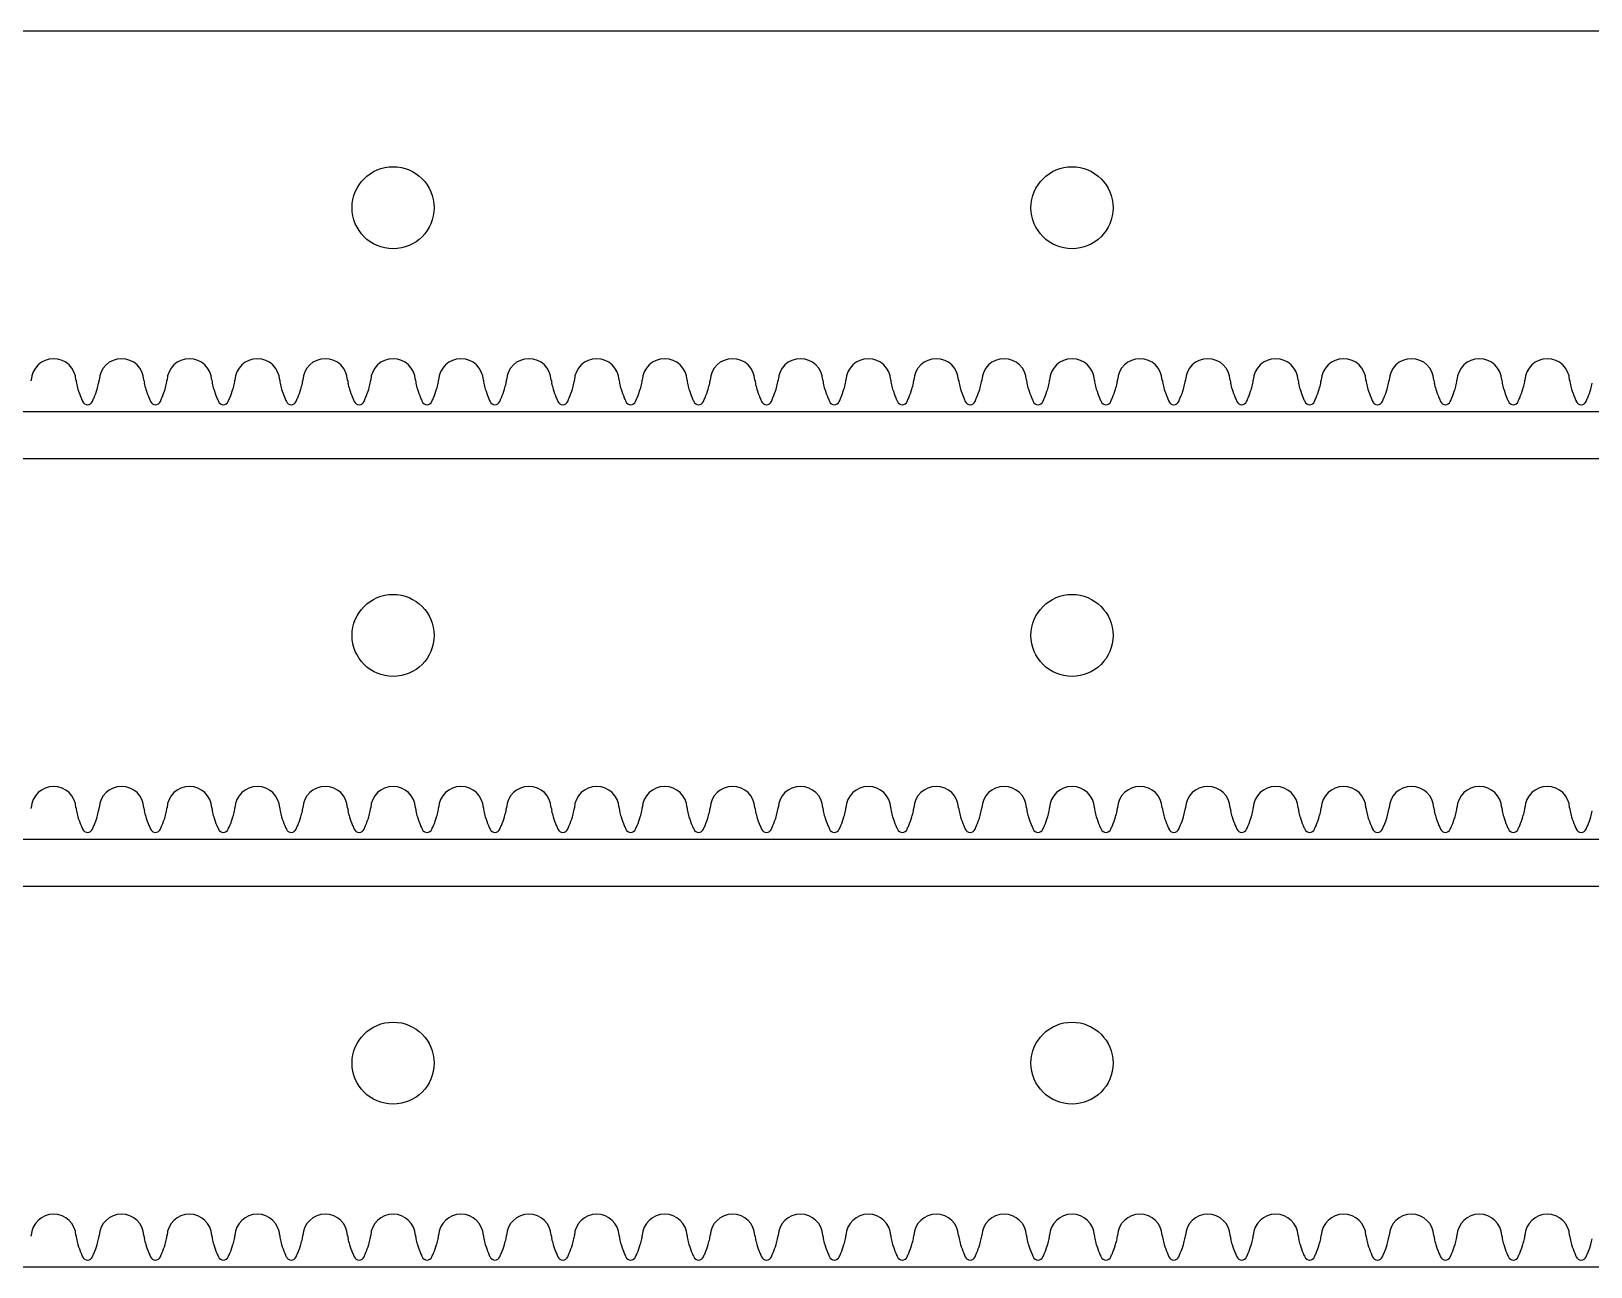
# Model space of a CAD drawing. Extents: x 0 to 800, y 0 to 400.
# Drawn here: x 568.3 to 683.2, y 119.5 to 210.5 of the extents above; entities that cross this region are included whole.
import ezdxf

# ---------------------------------------------------------------- set-up
doc = ezdxf.new("R2010")
doc.units = 0
doc.header["$MEASUREMENT"] = 0
for name, color, linetype in [('CUTOUT_5MM', 18, 'CONTINUOUS'), ('INSIDE_HOLES_5MM', 18, 'CONTINUOUS'), ('RACK_4MM', 18, 'CONTINUOUS')]:
    doc.layers.add(name, color=color, linetype=linetype)

msp = doc.modelspace()

# ---------------------------------------------------------------- linework, layer by layer
at = {"layer": 'CUTOUT_5MM'}
for p, q in [((744, 210.5), (46, 210.5)), ((46, 182.5), (744, 182.5)), ((744, 179), (46, 179)), ((46, 151), (744, 151)), ((744, 147.5), (46, 147.5)), ((46, 119.5), (744, 119.5))]:
    msp.add_line(p, q, dxfattribs=at)
at = {"layer": 'INSIDE_HOLES_5MM'}
for centre in [(595, 197.5), (645, 197.5), (595, 166), (645, 166), (595, 134.5), (645, 134.5)]:
    msp.add_circle(centre, 3.02, dxfattribs=at)
at = {"layer": 'RACK_4MM'}
for p, q in [((568.35, 184.76), (568.35, 184.81)), ((571.65, 184.81), (571.65, 184.76)), ((573.35, 184.76), (573.35, 184.81)), ((576.65, 184.81), (576.65, 184.76)), ((578.35, 184.76), (578.35, 184.81)), ((581.65, 184.81), (581.65, 184.76)), ((583.35, 184.76), (583.35, 184.81)), ((586.65, 184.81), (586.65, 184.76)), ((588.35, 184.76), (588.35, 184.81)), ((591.65, 184.81), (591.65, 184.76)), ((593.35, 184.76), (593.35, 184.81)), ((596.65, 184.81), (596.65, 184.76)), ((598.35, 184.76), (598.35, 184.81)), ((601.65, 184.81), (601.65, 184.76)), ((603.35, 184.76), (603.35, 184.81)), ((606.65, 184.81), (606.65, 184.76)), ((608.35, 184.76), (608.35, 184.81)), ((611.65, 184.81), (611.65, 184.76)), ((613.35, 184.76), (613.35, 184.81)), ((616.65, 184.81), (616.65, 184.76)), ((618.35, 184.76), (618.35, 184.81)), ((621.65, 184.81), (621.65, 184.76)), ((623.35, 184.76), (623.35, 184.81)), ((626.65, 184.81), (626.65, 184.76)), ((628.35, 184.76), (628.35, 184.81)), ((631.65, 184.81), (631.65, 184.76)), ((633.35, 184.76), (633.35, 184.81)), ((636.65, 184.81), (636.65, 184.76)), ((638.35, 184.76), (638.35, 184.81)), ((641.65, 184.81), (641.65, 184.76)), ((643.35, 184.76), (643.35, 184.81)), ((646.65, 184.81), (646.65, 184.76)), ((648.35, 184.76), (648.35, 184.81)), ((651.65, 184.81), (651.65, 184.76)), ((653.35, 184.76), (653.35, 184.81)), ((656.65, 184.81), (656.65, 184.76)), ((658.35, 184.76), (658.35, 184.81)), ((661.65, 184.81), (661.65, 184.76)), ((663.35, 184.76), (663.35, 184.81)), ((666.65, 184.81), (666.65, 184.76)), ((668.35, 184.76), (668.35, 184.81)), ((671.65, 184.81), (671.65, 184.76)), ((673.35, 184.76), (673.35, 184.81)), ((676.65, 184.81), (676.65, 184.76)), ((678.35, 184.76), (678.35, 184.81)), ((681.65, 184.81), (681.65, 184.76)), ((568.35, 153.26), (568.35, 153.31)), ((571.65, 153.31), (571.65, 153.26)), ((573.35, 153.26), (573.35, 153.31)), ((576.65, 153.31), (576.65, 153.26)), ((578.35, 153.26), (578.35, 153.31)), ((581.65, 153.31), (581.65, 153.26)), ((583.35, 153.26), (583.35, 153.31)), ((586.65, 153.31), (586.65, 153.26)), ((588.35, 153.26), (588.35, 153.31)), ((591.65, 153.31), (591.65, 153.26)), ((593.35, 153.26), (593.35, 153.31)), ((596.65, 153.31), (596.65, 153.26)), ((598.35, 153.26), (598.35, 153.31)), ((601.65, 153.31), (601.65, 153.26)), ((603.35, 153.26), (603.35, 153.31)), ((606.65, 153.31), (606.65, 153.26)), ((608.35, 153.26), (608.35, 153.31)), ((611.65, 153.31), (611.65, 153.26)), ((613.35, 153.26), (613.35, 153.31)), ((616.65, 153.31), (616.65, 153.26)), ((618.35, 153.26), (618.35, 153.31)), ((621.65, 153.31), (621.65, 153.26)), ((623.35, 153.26), (623.35, 153.31)), ((626.65, 153.31), (626.65, 153.26)), ((628.35, 153.26), (628.35, 153.31)), ((631.65, 153.31), (631.65, 153.26)), ((633.35, 153.26), (633.35, 153.31)), ((636.65, 153.31), (636.65, 153.26)), ((638.35, 153.26), (638.35, 153.31)), ((641.65, 153.31), (641.65, 153.26)), ((643.35, 153.26), (643.35, 153.31)), ((646.65, 153.31), (646.65, 153.26)), ((648.35, 153.26), (648.35, 153.31)), ((651.65, 153.31), (651.65, 153.26)), ((653.35, 153.26), (653.35, 153.31)), ((656.65, 153.31), (656.65, 153.26)), ((658.35, 153.26), (658.35, 153.31)), ((661.65, 153.31), (661.65, 153.26)), ((663.35, 153.26), (663.35, 153.31)), ((666.65, 153.31), (666.65, 153.26)), ((668.35, 153.26), (668.35, 153.31)), ((671.65, 153.31), (671.65, 153.26)), ((673.35, 153.26), (673.35, 153.31)), ((676.65, 153.31), (676.65, 153.26)), ((678.35, 153.26), (678.35, 153.31)), ((681.65, 153.31), (681.65, 153.26)), ((568.35, 121.76), (568.35, 121.81)), ((571.65, 121.81), (571.65, 121.76)), ((573.35, 121.76), (573.35, 121.81)), ((576.65, 121.81), (576.65, 121.76)), ((578.35, 121.76), (578.35, 121.81)), ((581.65, 121.81), (581.65, 121.76)), ((583.35, 121.76), (583.35, 121.81)), ((586.65, 121.81), (586.65, 121.76)), ((588.35, 121.76), (588.35, 121.81)), ((591.65, 121.81), (591.65, 121.76)), ((593.35, 121.76), (593.35, 121.81)), ((596.65, 121.81), (596.65, 121.76)), ((598.35, 121.76), (598.35, 121.81)), ((601.65, 121.81), (601.65, 121.76)), ((603.35, 121.76), (603.35, 121.81)), ((606.65, 121.81), (606.65, 121.76)), ((608.35, 121.76), (608.35, 121.81)), ((611.65, 121.81), (611.65, 121.76)), ((613.35, 121.76), (613.35, 121.81)), ((616.65, 121.81), (616.65, 121.76)), ((618.35, 121.76), (618.35, 121.81)), ((621.65, 121.81), (621.65, 121.76)), ((623.35, 121.76), (623.35, 121.81)), ((626.65, 121.81), (626.65, 121.76)), ((628.35, 121.76), (628.35, 121.81)), ((631.65, 121.81), (631.65, 121.76)), ((633.35, 121.76), (633.35, 121.81)), ((636.65, 121.81), (636.65, 121.76)), ((638.35, 121.76), (638.35, 121.81)), ((641.65, 121.81), (641.65, 121.76)), ((643.35, 121.76), (643.35, 121.81)), ((646.65, 121.81), (646.65, 121.76)), ((648.35, 121.76), (648.35, 121.81)), ((651.65, 121.81), (651.65, 121.76)), ((653.35, 121.76), (653.35, 121.81)), ((656.65, 121.81), (656.65, 121.76)), ((658.35, 121.76), (658.35, 121.81)), ((661.65, 121.81), (661.65, 121.76)), ((663.35, 121.76), (663.35, 121.81)), ((666.65, 121.81), (666.65, 121.76)), ((668.35, 121.76), (668.35, 121.81)), ((671.65, 121.81), (671.65, 121.76)), ((673.35, 121.76), (673.35, 121.81)), ((676.65, 121.81), (676.65, 121.76)), ((678.35, 121.76), (678.35, 121.81)), ((681.65, 121.81), (681.65, 121.76))]:
    msp.add_line(p, q, dxfattribs=at)
for points in [[(745, 186.38), (745, 210.5), (45, 210.5), (45, 186.38)], [(745, 154.88), (745, 179), (45, 179), (45, 154.88)], [(745, 123.38), (745, 147.5), (45, 147.5), (45, 123.38)]]:
    msp.add_lwpolyline(points, dxfattribs=at)
for centre, radius, start, end in [((570, 184.73), 1.65, 2.4997, 177.5003), ((575, 184.73), 1.65, 2.4997, 177.5003), ((580, 184.73), 1.65, 2.4997, 177.5003), ((585, 184.73), 1.65, 2.4997, 177.5003), ((590, 184.73), 1.65, 2.4997, 177.5003), ((595, 184.73), 1.65, 2.4997, 177.5003), ((600, 184.73), 1.65, 2.4997, 177.5003), ((605, 184.73), 1.65, 2.4997, 177.5003), ((610, 184.73), 1.65, 2.4997, 177.5003), ((615, 184.73), 1.65, 2.4997, 177.5003), ((620, 184.73), 1.65, 2.4997, 177.5003), ((625, 184.73), 1.65, 2.4997, 177.5003), ((630, 184.73), 1.65, 2.4997, 177.5003), ((635, 184.73), 1.65, 2.4997, 177.5003), ((640, 184.73), 1.65, 2.4997, 177.5003), ((645, 184.73), 1.65, 2.4997, 177.5003), ((650, 184.73), 1.65, 2.4997, 177.5003), ((655, 184.73), 1.65, 2.4997, 177.5003), ((660, 184.73), 1.65, 2.4997, 177.5003), ((665, 184.73), 1.65, 2.4997, 177.5003), ((670, 184.73), 1.65, 2.4997, 177.5003), ((675, 184.73), 1.65, 2.4997, 177.5003), ((680, 184.73), 1.65, 2.4997, 177.5003), ((573.88, 185.03), 2.24, 186.8377, 191.5538), ((576.08, 185.46), 4.49, 191.3933, 197.171), ((578.69, 186.27), 7.22, 197.1596, 202.5425), ((566.78, 186.1), 6.72, 337.259, 343.0389), ((567.5, 185.82), 5.95, 343.5387, 347.897), ((571.54, 184.96), 1.82, 347.897, 353.7115), ((578.88, 185.03), 2.24, 186.8377, 191.5538), ((581.08, 185.46), 4.49, 191.3933, 197.171), ((583.69, 186.27), 7.22, 197.1596, 202.5425), ((571.78, 186.1), 6.72, 337.259, 343.0389), ((572.5, 185.82), 5.95, 343.5387, 347.897), ((576.54, 184.96), 1.82, 347.897, 353.7115), ((583.88, 185.03), 2.24, 186.8377, 191.5538), ((586.08, 185.46), 4.49, 191.3933, 197.171), ((588.69, 186.27), 7.22, 197.1596, 202.5425), ((576.78, 186.1), 6.72, 337.259, 343.0389), ((577.5, 185.82), 5.95, 343.5387, 347.897), ((581.54, 184.96), 1.82, 347.897, 353.7115), ((588.88, 185.03), 2.24, 186.8377, 191.5538), ((591.08, 185.46), 4.49, 191.3933, 197.171), ((593.69, 186.27), 7.22, 197.1596, 202.5425), ((581.78, 186.1), 6.72, 337.259, 343.0389), ((582.5, 185.82), 5.95, 343.5387, 347.897), ((586.54, 184.96), 1.82, 347.897, 353.7115), ((593.88, 185.03), 2.24, 186.8377, 191.5538), ((596.08, 185.46), 4.49, 191.3933, 197.171), ((598.69, 186.27), 7.22, 197.1596, 202.5425), ((586.78, 186.1), 6.72, 337.259, 343.0389), ((587.5, 185.82), 5.95, 343.5387, 347.897), ((591.54, 184.96), 1.82, 347.897, 353.7115), ((598.88, 185.03), 2.24, 186.8377, 191.5538), ((601.08, 185.46), 4.49, 191.3933, 197.171), ((603.69, 186.27), 7.22, 197.1596, 202.5425), ((591.78, 186.1), 6.72, 337.259, 343.0389), ((592.5, 185.82), 5.95, 343.5387, 347.897), ((596.54, 184.96), 1.82, 347.897, 353.7115), ((603.88, 185.03), 2.24, 186.8377, 191.5538), ((606.08, 185.46), 4.49, 191.3933, 197.171), ((608.69, 186.27), 7.22, 197.1596, 202.5425), ((596.78, 186.1), 6.72, 337.259, 343.0389), ((597.5, 185.82), 5.95, 343.5387, 347.897), ((601.54, 184.96), 1.82, 347.897, 353.7115), ((608.88, 185.03), 2.24, 186.8377, 191.5538), ((611.08, 185.46), 4.49, 191.3933, 197.171), ((613.69, 186.27), 7.22, 197.1596, 202.5425), ((601.78, 186.1), 6.72, 337.259, 343.0389), ((602.5, 185.82), 5.95, 343.5387, 347.897), ((606.54, 184.96), 1.82, 347.897, 353.7115), ((613.88, 185.03), 2.24, 186.8377, 191.5538), ((616.08, 185.46), 4.49, 191.3933, 197.171), ((618.69, 186.27), 7.22, 197.1596, 202.5425), ((606.78, 186.1), 6.72, 337.259, 343.0389), ((607.5, 185.82), 5.95, 343.5387, 347.897), ((611.54, 184.96), 1.82, 347.897, 353.7115), ((618.88, 185.03), 2.24, 186.8377, 191.5538), ((621.08, 185.46), 4.49, 191.3933, 197.171), ((623.69, 186.27), 7.22, 197.1596, 202.5425), ((611.78, 186.1), 6.72, 337.259, 343.0389), ((612.5, 185.82), 5.95, 343.5387, 347.897), ((616.54, 184.96), 1.82, 347.897, 353.7115), ((623.88, 185.03), 2.24, 186.8377, 191.5538), ((626.08, 185.46), 4.49, 191.3933, 197.171), ((628.69, 186.27), 7.22, 197.1596, 202.5425), ((616.78, 186.1), 6.72, 337.259, 343.0389), ((617.5, 185.82), 5.95, 343.5387, 347.897), ((621.54, 184.96), 1.82, 347.897, 353.7115), ((628.88, 185.03), 2.24, 186.8377, 191.5538), ((631.08, 185.46), 4.49, 191.3933, 197.171), ((633.69, 186.27), 7.22, 197.1596, 202.5425), ((621.78, 186.1), 6.72, 337.259, 343.0389), ((622.5, 185.82), 5.95, 343.5387, 347.897), ((626.54, 184.96), 1.82, 347.897, 353.7115), ((633.88, 185.03), 2.24, 186.8377, 191.5538), ((636.08, 185.46), 4.49, 191.3933, 197.171), ((638.69, 186.27), 7.22, 197.1596, 202.5425), ((626.78, 186.1), 6.72, 337.259, 343.0389), ((627.5, 185.82), 5.95, 343.5387, 347.897), ((631.54, 184.96), 1.82, 347.897, 353.7115), ((638.88, 185.03), 2.24, 186.8377, 191.5538), ((641.08, 185.46), 4.49, 191.3933, 197.171), ((643.69, 186.27), 7.22, 197.1596, 202.5425), ((631.78, 186.1), 6.72, 337.259, 343.0389), ((632.5, 185.82), 5.95, 343.5387, 347.897), ((636.54, 184.96), 1.82, 347.897, 353.7115), ((643.88, 185.03), 2.24, 186.8377, 191.5538), ((646.08, 185.46), 4.49, 191.3933, 197.171), ((648.69, 186.27), 7.22, 197.1596, 202.5425), ((636.78, 186.1), 6.72, 337.259, 343.0389), ((637.5, 185.82), 5.95, 343.5387, 347.897), ((641.54, 184.96), 1.82, 347.897, 353.7115), ((648.88, 185.03), 2.24, 186.8377, 191.5538), ((651.08, 185.46), 4.49, 191.3933, 197.171), ((653.69, 186.27), 7.22, 197.1596, 202.5425), ((641.78, 186.1), 6.72, 337.259, 343.0389), ((642.5, 185.82), 5.95, 343.5387, 347.897), ((646.54, 184.96), 1.82, 347.897, 353.7115), ((653.88, 185.03), 2.24, 186.8377, 191.5538), ((656.08, 185.46), 4.49, 191.3933, 197.171), ((658.69, 186.27), 7.22, 197.1596, 202.5425), ((646.78, 186.1), 6.72, 337.259, 343.0389), ((647.5, 185.82), 5.95, 343.5387, 347.897), ((651.54, 184.96), 1.82, 347.897, 353.7115), ((658.88, 185.03), 2.24, 186.8377, 191.5538), ((661.08, 185.46), 4.49, 191.3933, 197.171), ((663.69, 186.27), 7.22, 197.1596, 202.5425), ((651.78, 186.1), 6.72, 337.259, 343.0389), ((652.5, 185.82), 5.95, 343.5387, 347.897), ((656.54, 184.96), 1.82, 347.897, 353.7115), ((663.88, 185.03), 2.24, 186.8377, 191.5538), ((666.08, 185.46), 4.49, 191.3933, 197.171), ((668.69, 186.27), 7.22, 197.1596, 202.5425), ((656.78, 186.1), 6.72, 337.259, 343.0389), ((657.5, 185.82), 5.95, 343.5387, 347.897), ((661.54, 184.96), 1.82, 347.897, 353.7115), ((668.88, 185.03), 2.24, 186.8377, 191.5538), ((671.08, 185.46), 4.49, 191.3933, 197.171), ((673.69, 186.27), 7.22, 197.1596, 202.5425), ((661.78, 186.1), 6.72, 337.259, 343.0389), ((662.5, 185.82), 5.95, 343.5387, 347.897), ((666.54, 184.96), 1.82, 347.897, 353.7115), ((673.88, 185.03), 2.24, 186.8377, 191.5538), ((676.08, 185.46), 4.49, 191.3933, 197.171), ((678.69, 186.27), 7.22, 197.1596, 202.5425), ((666.78, 186.1), 6.72, 337.259, 343.0389), ((667.5, 185.82), 5.95, 343.5387, 347.897), ((671.54, 184.96), 1.82, 347.897, 353.7115), ((678.88, 185.03), 2.24, 186.8377, 191.5538), ((681.08, 185.46), 4.49, 191.3933, 197.171), ((683.69, 186.27), 7.22, 197.1596, 202.5425), ((671.78, 186.1), 6.72, 337.259, 343.0389), ((672.5, 185.82), 5.95, 343.5387, 347.897), ((676.54, 184.96), 1.82, 347.897, 353.7115), ((683.88, 185.03), 2.24, 186.8377, 191.5538), ((686.08, 185.46), 4.49, 191.3933, 197.171), ((688.69, 186.27), 7.22, 197.1596, 202.5425), ((676.78, 186.1), 6.72, 337.259, 343.0389), ((677.5, 185.82), 5.95, 343.5387, 347.897), ((580.08, 186.84), 8.72, 202.5425, 204.4697), ((572.5, 183.39), 0.396, 204.3206, 335.6794), ((562.85, 187.75), 10.98, 335.7289, 337.259), ((585.08, 186.84), 8.72, 202.5425, 204.4697), ((577.5, 183.39), 0.396, 204.3206, 335.6794), ((567.85, 187.75), 10.98, 335.7289, 337.259), ((590.08, 186.84), 8.72, 202.5425, 204.4697), ((582.5, 183.39), 0.396, 204.3206, 335.6794), ((572.85, 187.75), 10.98, 335.7289, 337.259), ((595.08, 186.84), 8.72, 202.5425, 204.4697), ((587.5, 183.39), 0.396, 204.3206, 335.6794), ((577.85, 187.75), 10.98, 335.7289, 337.259), ((600.08, 186.84), 8.72, 202.5425, 204.4697), ((592.5, 183.39), 0.396, 204.3206, 335.6794), ((582.85, 187.75), 10.98, 335.7289, 337.259), ((605.08, 186.84), 8.72, 202.5425, 204.4697), ((597.5, 183.39), 0.396, 204.3206, 335.6794), ((587.85, 187.75), 10.98, 335.7289, 337.259), ((610.08, 186.84), 8.72, 202.5425, 204.4697), ((602.5, 183.39), 0.396, 204.3206, 335.6794), ((592.85, 187.75), 10.98, 335.7289, 337.259), ((615.08, 186.84), 8.72, 202.5425, 204.4697), ((607.5, 183.39), 0.396, 204.3206, 335.6794), ((597.85, 187.75), 10.98, 335.7289, 337.259), ((620.08, 186.84), 8.72, 202.5425, 204.4697), ((612.5, 183.39), 0.396, 204.3206, 335.6794), ((602.85, 187.75), 10.98, 335.7289, 337.259), ((625.08, 186.84), 8.72, 202.5425, 204.4697), ((617.5, 183.39), 0.396, 204.3206, 335.6794), ((607.85, 187.75), 10.98, 335.7289, 337.259), ((630.08, 186.84), 8.72, 202.5425, 204.4697), ((622.5, 183.39), 0.396, 204.3206, 335.6794), ((612.85, 187.75), 10.98, 335.7289, 337.259), ((635.08, 186.84), 8.72, 202.5425, 204.4697), ((627.5, 183.39), 0.396, 204.3206, 335.6794), ((617.85, 187.75), 10.98, 335.7289, 337.259), ((640.08, 186.84), 8.72, 202.5425, 204.4697), ((632.5, 183.39), 0.396, 204.3206, 335.6794), ((622.85, 187.75), 10.98, 335.7289, 337.259), ((645.08, 186.84), 8.72, 202.5425, 204.4697), ((637.5, 183.39), 0.396, 204.3206, 335.6794), ((627.85, 187.75), 10.98, 335.7289, 337.259), ((650.08, 186.84), 8.72, 202.5425, 204.4697), ((642.5, 183.39), 0.396, 204.3206, 335.6794), ((632.85, 187.75), 10.98, 335.7289, 337.259), ((655.08, 186.84), 8.72, 202.5425, 204.4697), ((647.5, 183.39), 0.396, 204.3206, 335.6794), ((637.85, 187.75), 10.98, 335.7289, 337.259), ((660.08, 186.84), 8.72, 202.5425, 204.4697), ((652.5, 183.39), 0.396, 204.3206, 335.6794), ((642.85, 187.75), 10.98, 335.7289, 337.259), ((665.08, 186.84), 8.72, 202.5425, 204.4697), ((657.5, 183.39), 0.396, 204.3206, 335.6794), ((647.85, 187.75), 10.98, 335.7289, 337.259), ((670.08, 186.84), 8.72, 202.5425, 204.4697), ((662.5, 183.39), 0.396, 204.3206, 335.6794), ((652.85, 187.75), 10.98, 335.7289, 337.259), ((675.08, 186.84), 8.72, 202.5425, 204.4697), ((667.5, 183.39), 0.396, 204.3206, 335.6794), ((657.85, 187.75), 10.98, 335.7289, 337.259), ((680.08, 186.84), 8.72, 202.5425, 204.4697), ((672.5, 183.39), 0.396, 204.3206, 335.6794), ((662.85, 187.75), 10.98, 335.7289, 337.259), ((685.08, 186.84), 8.72, 202.5425, 204.4697), ((677.5, 183.39), 0.396, 204.3206, 335.6794), ((667.85, 187.75), 10.98, 335.7289, 337.259), ((690.08, 186.84), 8.72, 202.5425, 204.4697), ((682.5, 183.39), 0.396, 204.3206, 335.6794), ((672.85, 187.75), 10.98, 335.7289, 337.259), ((570, 153.23), 1.65, 2.4997, 177.5003), ((575, 153.23), 1.65, 2.4997, 177.5003), ((580, 153.23), 1.65, 2.4997, 177.5003), ((585, 153.23), 1.65, 2.4997, 177.5003), ((590, 153.23), 1.65, 2.4997, 177.5003), ((595, 153.23), 1.65, 2.4997, 177.5003), ((600, 153.23), 1.65, 2.4997, 177.5003), ((605, 153.23), 1.65, 2.4997, 177.5003), ((610, 153.23), 1.65, 2.4997, 177.5003), ((615, 153.23), 1.65, 2.4997, 177.5003), ((620, 153.23), 1.65, 2.4997, 177.5003), ((625, 153.23), 1.65, 2.4997, 177.5003), ((630, 153.23), 1.65, 2.4997, 177.5003), ((635, 153.23), 1.65, 2.4997, 177.5003), ((640, 153.23), 1.65, 2.4997, 177.5003), ((645, 153.23), 1.65, 2.4997, 177.5003), ((650, 153.23), 1.65, 2.4997, 177.5003), ((655, 153.23), 1.65, 2.4997, 177.5003), ((660, 153.23), 1.65, 2.4997, 177.5003), ((665, 153.23), 1.65, 2.4997, 177.5003), ((670, 153.23), 1.65, 2.4997, 177.5003), ((675, 153.23), 1.65, 2.4997, 177.5003), ((680, 153.23), 1.65, 2.4997, 177.5003), ((573.88, 153.53), 2.24, 186.8377, 191.5538), ((576.08, 153.96), 4.49, 191.3933, 197.171), ((567.5, 154.32), 5.95, 343.5387, 347.897), ((571.54, 153.46), 1.82, 347.897, 353.7115), ((578.88, 153.53), 2.24, 186.8377, 191.5538), ((581.08, 153.96), 4.49, 191.3933, 197.171), ((572.5, 154.32), 5.95, 343.5387, 347.897), ((576.54, 153.46), 1.82, 347.897, 353.7115), ((583.88, 153.53), 2.24, 186.8377, 191.5538), ((586.08, 153.96), 4.49, 191.3933, 197.171), ((577.5, 154.32), 5.95, 343.5387, 347.897), ((581.54, 153.46), 1.82, 347.897, 353.7115), ((588.88, 153.53), 2.24, 186.8377, 191.5538), ((591.08, 153.96), 4.49, 191.3933, 197.171), ((582.5, 154.32), 5.95, 343.5387, 347.897), ((586.54, 153.46), 1.82, 347.897, 353.7115), ((593.88, 153.53), 2.24, 186.8377, 191.5538), ((596.08, 153.96), 4.49, 191.3933, 197.171), ((587.5, 154.32), 5.95, 343.5387, 347.897), ((591.54, 153.46), 1.82, 347.897, 353.7115), ((598.88, 153.53), 2.24, 186.8377, 191.5538), ((601.08, 153.96), 4.49, 191.3933, 197.171), ((592.5, 154.32), 5.95, 343.5387, 347.897), ((596.54, 153.46), 1.82, 347.897, 353.7115), ((603.88, 153.53), 2.24, 186.8377, 191.5538), ((606.08, 153.96), 4.49, 191.3933, 197.171), ((597.5, 154.32), 5.95, 343.5387, 347.897), ((601.54, 153.46), 1.82, 347.897, 353.7115), ((608.88, 153.53), 2.24, 186.8377, 191.5538), ((611.08, 153.96), 4.49, 191.3933, 197.171), ((602.5, 154.32), 5.95, 343.5387, 347.897), ((606.54, 153.46), 1.82, 347.897, 353.7115), ((613.88, 153.53), 2.24, 186.8377, 191.5538), ((616.08, 153.96), 4.49, 191.3933, 197.171), ((607.5, 154.32), 5.95, 343.5387, 347.897), ((611.54, 153.46), 1.82, 347.897, 353.7115), ((618.88, 153.53), 2.24, 186.8377, 191.5538), ((621.08, 153.96), 4.49, 191.3933, 197.171), ((612.5, 154.32), 5.95, 343.5387, 347.897), ((616.54, 153.46), 1.82, 347.897, 353.7115), ((623.88, 153.53), 2.24, 186.8377, 191.5538), ((626.08, 153.96), 4.49, 191.3933, 197.171), ((617.5, 154.32), 5.95, 343.5387, 347.897), ((621.54, 153.46), 1.82, 347.897, 353.7115), ((628.88, 153.53), 2.24, 186.8377, 191.5538), ((631.08, 153.96), 4.49, 191.3933, 197.171), ((622.5, 154.32), 5.95, 343.5387, 347.897), ((626.54, 153.46), 1.82, 347.897, 353.7115), ((633.88, 153.53), 2.24, 186.8377, 191.5538), ((636.08, 153.96), 4.49, 191.3933, 197.171), ((627.5, 154.32), 5.95, 343.5387, 347.897), ((631.54, 153.46), 1.82, 347.897, 353.7115), ((638.88, 153.53), 2.24, 186.8377, 191.5538), ((641.08, 153.96), 4.49, 191.3933, 197.171), ((632.5, 154.32), 5.95, 343.5387, 347.897), ((636.54, 153.46), 1.82, 347.897, 353.7115), ((643.88, 153.53), 2.24, 186.8377, 191.5538), ((646.08, 153.96), 4.49, 191.3933, 197.171), ((637.5, 154.32), 5.95, 343.5387, 347.897), ((641.54, 153.46), 1.82, 347.897, 353.7115), ((648.88, 153.53), 2.24, 186.8377, 191.5538), ((651.08, 153.96), 4.49, 191.3933, 197.171), ((642.5, 154.32), 5.95, 343.5387, 347.897), ((646.54, 153.46), 1.82, 347.897, 353.7115), ((653.88, 153.53), 2.24, 186.8377, 191.5538), ((656.08, 153.96), 4.49, 191.3933, 197.171), ((647.5, 154.32), 5.95, 343.5387, 347.897), ((651.54, 153.46), 1.82, 347.897, 353.7115), ((658.88, 153.53), 2.24, 186.8377, 191.5538), ((661.08, 153.96), 4.49, 191.3933, 197.171), ((652.5, 154.32), 5.95, 343.5387, 347.897), ((656.54, 153.46), 1.82, 347.897, 353.7115), ((663.88, 153.53), 2.24, 186.8377, 191.5538), ((666.08, 153.96), 4.49, 191.3933, 197.171), ((657.5, 154.32), 5.95, 343.5387, 347.897), ((661.54, 153.46), 1.82, 347.897, 353.7115), ((668.88, 153.53), 2.24, 186.8377, 191.5538), ((671.08, 153.96), 4.49, 191.3933, 197.171), ((662.5, 154.32), 5.95, 343.5387, 347.897), ((666.54, 153.46), 1.82, 347.897, 353.7115), ((673.88, 153.53), 2.24, 186.8377, 191.5538), ((676.08, 153.96), 4.49, 191.3933, 197.171), ((667.5, 154.32), 5.95, 343.5387, 347.897), ((671.54, 153.46), 1.82, 347.897, 353.7115), ((678.88, 153.53), 2.24, 186.8377, 191.5538), ((681.08, 153.96), 4.49, 191.3933, 197.171), ((672.5, 154.32), 5.95, 343.5387, 347.897), ((676.54, 153.46), 1.82, 347.897, 353.7115), ((683.88, 153.53), 2.24, 186.8377, 191.5538), ((686.08, 153.96), 4.49, 191.3933, 197.171), ((677.5, 154.32), 5.95, 343.5387, 347.897), ((578.69, 154.77), 7.22, 197.1596, 202.5425), ((580.08, 155.34), 8.72, 202.5425, 204.4697), ((572.5, 151.89), 0.396, 204.3206, 335.6794), ((562.85, 156.25), 10.98, 335.7289, 337.259), ((566.78, 154.6), 6.72, 337.259, 343.0389), ((583.69, 154.77), 7.22, 197.1596, 202.5425), ((585.08, 155.34), 8.72, 202.5425, 204.4697), ((577.5, 151.89), 0.396, 204.3206, 335.6794), ((567.85, 156.25), 10.98, 335.7289, 337.259), ((571.78, 154.6), 6.72, 337.259, 343.0389), ((588.69, 154.77), 7.22, 197.1596, 202.5425), ((590.08, 155.34), 8.72, 202.5425, 204.4697), ((582.5, 151.89), 0.396, 204.3206, 335.6794), ((572.85, 156.25), 10.98, 335.7289, 337.259), ((576.78, 154.6), 6.72, 337.259, 343.0389), ((593.69, 154.77), 7.22, 197.1596, 202.5425), ((595.08, 155.34), 8.72, 202.5425, 204.4697), ((587.5, 151.89), 0.396, 204.3206, 335.6794), ((577.85, 156.25), 10.98, 335.7289, 337.259), ((581.78, 154.6), 6.72, 337.259, 343.0389), ((598.69, 154.77), 7.22, 197.1596, 202.5425), ((600.08, 155.34), 8.72, 202.5425, 204.4697), ((592.5, 151.89), 0.396, 204.3206, 335.6794), ((582.85, 156.25), 10.98, 335.7289, 337.259), ((586.78, 154.6), 6.72, 337.259, 343.0389), ((603.69, 154.77), 7.22, 197.1596, 202.5425), ((605.08, 155.34), 8.72, 202.5425, 204.4697), ((597.5, 151.89), 0.396, 204.3206, 335.6794), ((587.85, 156.25), 10.98, 335.7289, 337.259), ((591.78, 154.6), 6.72, 337.259, 343.0389), ((608.69, 154.77), 7.22, 197.1596, 202.5425), ((610.08, 155.34), 8.72, 202.5425, 204.4697), ((602.5, 151.89), 0.396, 204.3206, 335.6794), ((592.85, 156.25), 10.98, 335.7289, 337.259), ((596.78, 154.6), 6.72, 337.259, 343.0389), ((613.69, 154.77), 7.22, 197.1596, 202.5425), ((615.08, 155.34), 8.72, 202.5425, 204.4697), ((607.5, 151.89), 0.396, 204.3206, 335.6794), ((597.85, 156.25), 10.98, 335.7289, 337.259), ((601.78, 154.6), 6.72, 337.259, 343.0389), ((618.69, 154.77), 7.22, 197.1596, 202.5425), ((620.08, 155.34), 8.72, 202.5425, 204.4697), ((612.5, 151.89), 0.396, 204.3206, 335.6794), ((602.85, 156.25), 10.98, 335.7289, 337.259), ((606.78, 154.6), 6.72, 337.259, 343.0389), ((623.69, 154.77), 7.22, 197.1596, 202.5425), ((625.08, 155.34), 8.72, 202.5425, 204.4697), ((617.5, 151.89), 0.396, 204.3206, 335.6794), ((607.85, 156.25), 10.98, 335.7289, 337.259), ((611.78, 154.6), 6.72, 337.259, 343.0389), ((628.69, 154.77), 7.22, 197.1596, 202.5425), ((630.08, 155.34), 8.72, 202.5425, 204.4697), ((622.5, 151.89), 0.396, 204.3206, 335.6794), ((612.85, 156.25), 10.98, 335.7289, 337.259), ((616.78, 154.6), 6.72, 337.259, 343.0389), ((633.69, 154.77), 7.22, 197.1596, 202.5425), ((635.08, 155.34), 8.72, 202.5425, 204.4697), ((627.5, 151.89), 0.396, 204.3206, 335.6794), ((617.85, 156.25), 10.98, 335.7289, 337.259), ((621.78, 154.6), 6.72, 337.259, 343.0389), ((638.69, 154.77), 7.22, 197.1596, 202.5425), ((640.08, 155.34), 8.72, 202.5425, 204.4697), ((632.5, 151.89), 0.396, 204.3206, 335.6794), ((622.85, 156.25), 10.98, 335.7289, 337.259), ((626.78, 154.6), 6.72, 337.259, 343.0389), ((643.69, 154.77), 7.22, 197.1596, 202.5425), ((645.08, 155.34), 8.72, 202.5425, 204.4697), ((637.5, 151.89), 0.396, 204.3206, 335.6794), ((627.85, 156.25), 10.98, 335.7289, 337.259), ((631.78, 154.6), 6.72, 337.259, 343.0389), ((648.69, 154.77), 7.22, 197.1596, 202.5425), ((650.08, 155.34), 8.72, 202.5425, 204.4697), ((642.5, 151.89), 0.396, 204.3206, 335.6794), ((632.85, 156.25), 10.98, 335.7289, 337.259), ((636.78, 154.6), 6.72, 337.259, 343.0389), ((653.69, 154.77), 7.22, 197.1596, 202.5425), ((655.08, 155.34), 8.72, 202.5425, 204.4697), ((647.5, 151.89), 0.396, 204.3206, 335.6794), ((637.85, 156.25), 10.98, 335.7289, 337.259), ((641.78, 154.6), 6.72, 337.259, 343.0389), ((658.69, 154.77), 7.22, 197.1596, 202.5425), ((660.08, 155.34), 8.72, 202.5425, 204.4697), ((652.5, 151.89), 0.396, 204.3206, 335.6794), ((642.85, 156.25), 10.98, 335.7289, 337.259), ((646.78, 154.6), 6.72, 337.259, 343.0389), ((663.69, 154.77), 7.22, 197.1596, 202.5425), ((665.08, 155.34), 8.72, 202.5425, 204.4697), ((657.5, 151.89), 0.396, 204.3206, 335.6794), ((647.85, 156.25), 10.98, 335.7289, 337.259), ((651.78, 154.6), 6.72, 337.259, 343.0389), ((668.69, 154.77), 7.22, 197.1596, 202.5425), ((670.08, 155.34), 8.72, 202.5425, 204.4697), ((662.5, 151.89), 0.396, 204.3206, 335.6794), ((652.85, 156.25), 10.98, 335.7289, 337.259), ((656.78, 154.6), 6.72, 337.259, 343.0389), ((673.69, 154.77), 7.22, 197.1596, 202.5425), ((675.08, 155.34), 8.72, 202.5425, 204.4697), ((667.5, 151.89), 0.396, 204.3206, 335.6794), ((657.85, 156.25), 10.98, 335.7289, 337.259), ((661.78, 154.6), 6.72, 337.259, 343.0389), ((678.69, 154.77), 7.22, 197.1596, 202.5425), ((680.08, 155.34), 8.72, 202.5425, 204.4697), ((672.5, 151.89), 0.396, 204.3206, 335.6794), ((662.85, 156.25), 10.98, 335.7289, 337.259), ((666.78, 154.6), 6.72, 337.259, 343.0389), ((683.69, 154.77), 7.22, 197.1596, 202.5425), ((685.08, 155.34), 8.72, 202.5425, 204.4697), ((677.5, 151.89), 0.396, 204.3206, 335.6794), ((667.85, 156.25), 10.98, 335.7289, 337.259), ((671.78, 154.6), 6.72, 337.259, 343.0389), ((688.69, 154.77), 7.22, 197.1596, 202.5425), ((690.08, 155.34), 8.72, 202.5425, 204.4697), ((682.5, 151.89), 0.396, 204.3206, 335.6794), ((672.85, 156.25), 10.98, 335.7289, 337.259), ((676.78, 154.6), 6.72, 337.259, 343.0389), ((570, 121.73), 1.65, 2.4997, 177.5003), ((575, 121.73), 1.65, 2.4997, 177.5003), ((580, 121.73), 1.65, 2.4997, 177.5003), ((585, 121.73), 1.65, 2.4997, 177.5003), ((590, 121.73), 1.65, 2.4997, 177.5003), ((595, 121.73), 1.65, 2.4997, 177.5003), ((600, 121.73), 1.65, 2.4997, 177.5003), ((605, 121.73), 1.65, 2.4997, 177.5003), ((610, 121.73), 1.65, 2.4997, 177.5003), ((615, 121.73), 1.65, 2.4997, 177.5003), ((620, 121.73), 1.65, 2.4997, 177.5003), ((625, 121.73), 1.65, 2.4997, 177.5003), ((630, 121.73), 1.65, 2.4997, 177.5003), ((635, 121.73), 1.65, 2.4997, 177.5003), ((640, 121.73), 1.65, 2.4997, 177.5003), ((645, 121.73), 1.65, 2.4997, 177.5003), ((650, 121.73), 1.65, 2.4997, 177.5003), ((655, 121.73), 1.65, 2.4997, 177.5003), ((660, 121.73), 1.65, 2.4997, 177.5003), ((665, 121.73), 1.65, 2.4997, 177.5003), ((670, 121.73), 1.65, 2.4997, 177.5003), ((675, 121.73), 1.65, 2.4997, 177.5003), ((680, 121.73), 1.65, 2.4997, 177.5003), ((573.88, 122.03), 2.24, 186.8377, 191.5538), ((571.54, 121.96), 1.82, 347.897, 353.7115), ((578.88, 122.03), 2.24, 186.8377, 191.5538), ((576.54, 121.96), 1.82, 347.897, 353.7115), ((583.88, 122.03), 2.24, 186.8377, 191.5538), ((581.54, 121.96), 1.82, 347.897, 353.7115), ((588.88, 122.03), 2.24, 186.8377, 191.5538), ((586.54, 121.96), 1.82, 347.897, 353.7115), ((593.88, 122.03), 2.24, 186.8377, 191.5538), ((591.54, 121.96), 1.82, 347.897, 353.7115), ((598.88, 122.03), 2.24, 186.8377, 191.5538), ((596.54, 121.96), 1.82, 347.897, 353.7115), ((603.88, 122.03), 2.24, 186.8377, 191.5538), ((601.54, 121.96), 1.82, 347.897, 353.7115), ((608.88, 122.03), 2.24, 186.8377, 191.5538), ((606.54, 121.96), 1.82, 347.897, 353.7115), ((613.88, 122.03), 2.24, 186.8377, 191.5538), ((611.54, 121.96), 1.82, 347.897, 353.7115), ((618.88, 122.03), 2.24, 186.8377, 191.5538), ((616.54, 121.96), 1.82, 347.897, 353.7115), ((623.88, 122.03), 2.24, 186.8377, 191.5538), ((621.54, 121.96), 1.82, 347.897, 353.7115), ((628.88, 122.03), 2.24, 186.8377, 191.5538), ((626.54, 121.96), 1.82, 347.897, 353.7115), ((633.88, 122.03), 2.24, 186.8377, 191.5538), ((631.54, 121.96), 1.82, 347.897, 353.7115), ((638.88, 122.03), 2.24, 186.8377, 191.5538), ((636.54, 121.96), 1.82, 347.897, 353.7115), ((643.88, 122.03), 2.24, 186.8377, 191.5538), ((641.54, 121.96), 1.82, 347.897, 353.7115), ((648.88, 122.03), 2.24, 186.8377, 191.5538), ((646.54, 121.96), 1.82, 347.897, 353.7115), ((653.88, 122.03), 2.24, 186.8377, 191.5538), ((651.54, 121.96), 1.82, 347.897, 353.7115), ((658.88, 122.03), 2.24, 186.8377, 191.5538), ((656.54, 121.96), 1.82, 347.897, 353.7115), ((663.88, 122.03), 2.24, 186.8377, 191.5538), ((661.54, 121.96), 1.82, 347.897, 353.7115), ((668.88, 122.03), 2.24, 186.8377, 191.5538), ((666.54, 121.96), 1.82, 347.897, 353.7115), ((673.88, 122.03), 2.24, 186.8377, 191.5538), ((671.54, 121.96), 1.82, 347.897, 353.7115), ((678.88, 122.03), 2.24, 186.8377, 191.5538), ((676.54, 121.96), 1.82, 347.897, 353.7115), ((683.88, 122.03), 2.24, 186.8377, 191.5538), ((576.08, 122.46), 4.49, 191.3933, 197.171), ((578.69, 123.27), 7.22, 197.1596, 202.5425), ((566.78, 123.1), 6.72, 337.259, 343.0389), ((567.5, 122.82), 5.95, 343.5387, 347.897), ((581.08, 122.46), 4.49, 191.3933, 197.171), ((583.69, 123.27), 7.22, 197.1596, 202.5425), ((571.78, 123.1), 6.72, 337.259, 343.0389), ((572.5, 122.82), 5.95, 343.5387, 347.897), ((586.08, 122.46), 4.49, 191.3933, 197.171), ((588.69, 123.27), 7.22, 197.1596, 202.5425), ((576.78, 123.1), 6.72, 337.259, 343.0389), ((577.5, 122.82), 5.95, 343.5387, 347.897), ((591.08, 122.46), 4.49, 191.3933, 197.171), ((593.69, 123.27), 7.22, 197.1596, 202.5425), ((581.78, 123.1), 6.72, 337.259, 343.0389), ((582.5, 122.82), 5.95, 343.5387, 347.897), ((596.08, 122.46), 4.49, 191.3933, 197.171), ((598.69, 123.27), 7.22, 197.1596, 202.5425), ((586.78, 123.1), 6.72, 337.259, 343.0389), ((587.5, 122.82), 5.95, 343.5387, 347.897), ((601.08, 122.46), 4.49, 191.3933, 197.171), ((603.69, 123.27), 7.22, 197.1596, 202.5425), ((591.78, 123.1), 6.72, 337.259, 343.0389), ((592.5, 122.82), 5.95, 343.5387, 347.897), ((606.08, 122.46), 4.49, 191.3933, 197.171), ((608.69, 123.27), 7.22, 197.1596, 202.5425), ((596.78, 123.1), 6.72, 337.259, 343.0389), ((597.5, 122.82), 5.95, 343.5387, 347.897), ((611.08, 122.46), 4.49, 191.3933, 197.171), ((613.69, 123.27), 7.22, 197.1596, 202.5425), ((601.78, 123.1), 6.72, 337.259, 343.0389), ((602.5, 122.82), 5.95, 343.5387, 347.897), ((616.08, 122.46), 4.49, 191.3933, 197.171), ((618.69, 123.27), 7.22, 197.1596, 202.5425), ((606.78, 123.1), 6.72, 337.259, 343.0389), ((607.5, 122.82), 5.95, 343.5387, 347.897), ((621.08, 122.46), 4.49, 191.3933, 197.171), ((623.69, 123.27), 7.22, 197.1596, 202.5425), ((611.78, 123.1), 6.72, 337.259, 343.0389), ((612.5, 122.82), 5.95, 343.5387, 347.897), ((626.08, 122.46), 4.49, 191.3933, 197.171), ((628.69, 123.27), 7.22, 197.1596, 202.5425), ((616.78, 123.1), 6.72, 337.259, 343.0389), ((617.5, 122.82), 5.95, 343.5387, 347.897), ((631.08, 122.46), 4.49, 191.3933, 197.171), ((633.69, 123.27), 7.22, 197.1596, 202.5425), ((621.78, 123.1), 6.72, 337.259, 343.0389), ((622.5, 122.82), 5.95, 343.5387, 347.897), ((636.08, 122.46), 4.49, 191.3933, 197.171), ((638.69, 123.27), 7.22, 197.1596, 202.5425), ((626.78, 123.1), 6.72, 337.259, 343.0389), ((627.5, 122.82), 5.95, 343.5387, 347.897), ((641.08, 122.46), 4.49, 191.3933, 197.171), ((643.69, 123.27), 7.22, 197.1596, 202.5425), ((631.78, 123.1), 6.72, 337.259, 343.0389), ((632.5, 122.82), 5.95, 343.5387, 347.897), ((646.08, 122.46), 4.49, 191.3933, 197.171), ((648.69, 123.27), 7.22, 197.1596, 202.5425), ((636.78, 123.1), 6.72, 337.259, 343.0389), ((637.5, 122.82), 5.95, 343.5387, 347.897), ((651.08, 122.46), 4.49, 191.3933, 197.171), ((653.69, 123.27), 7.22, 197.1596, 202.5425), ((641.78, 123.1), 6.72, 337.259, 343.0389), ((642.5, 122.82), 5.95, 343.5387, 347.897), ((656.08, 122.46), 4.49, 191.3933, 197.171), ((658.69, 123.27), 7.22, 197.1596, 202.5425), ((646.78, 123.1), 6.72, 337.259, 343.0389), ((647.5, 122.82), 5.95, 343.5387, 347.897), ((661.08, 122.46), 4.49, 191.3933, 197.171), ((663.69, 123.27), 7.22, 197.1596, 202.5425), ((651.78, 123.1), 6.72, 337.259, 343.0389), ((652.5, 122.82), 5.95, 343.5387, 347.897), ((666.08, 122.46), 4.49, 191.3933, 197.171), ((668.69, 123.27), 7.22, 197.1596, 202.5425), ((656.78, 123.1), 6.72, 337.259, 343.0389), ((657.5, 122.82), 5.95, 343.5387, 347.897), ((671.08, 122.46), 4.49, 191.3933, 197.171), ((673.69, 123.27), 7.22, 197.1596, 202.5425), ((661.78, 123.1), 6.72, 337.259, 343.0389), ((662.5, 122.82), 5.95, 343.5387, 347.897), ((676.08, 122.46), 4.49, 191.3933, 197.171), ((678.69, 123.27), 7.22, 197.1596, 202.5425), ((666.78, 123.1), 6.72, 337.259, 343.0389), ((667.5, 122.82), 5.95, 343.5387, 347.897), ((681.08, 122.46), 4.49, 191.3933, 197.171), ((683.69, 123.27), 7.22, 197.1596, 202.5425), ((671.78, 123.1), 6.72, 337.259, 343.0389), ((672.5, 122.82), 5.95, 343.5387, 347.897), ((686.08, 122.46), 4.49, 191.3933, 197.171), ((688.69, 123.27), 7.22, 197.1596, 202.5425), ((676.78, 123.1), 6.72, 337.259, 343.0389), ((677.5, 122.82), 5.95, 343.5387, 347.897), ((580.08, 123.84), 8.72, 202.5425, 204.4697), ((572.5, 120.39), 0.396, 204.3206, 335.6794), ((562.85, 124.75), 10.98, 335.7289, 337.259), ((585.08, 123.84), 8.72, 202.5425, 204.4697), ((577.5, 120.39), 0.396, 204.3206, 335.6794), ((567.85, 124.75), 10.98, 335.7289, 337.259), ((590.08, 123.84), 8.72, 202.5425, 204.4697), ((582.5, 120.39), 0.396, 204.3206, 335.6794), ((572.85, 124.75), 10.98, 335.7289, 337.259), ((595.08, 123.84), 8.72, 202.5425, 204.4697), ((587.5, 120.39), 0.396, 204.3206, 335.6794), ((577.85, 124.75), 10.98, 335.7289, 337.259), ((600.08, 123.84), 8.72, 202.5425, 204.4697), ((592.5, 120.39), 0.396, 204.3206, 335.6794), ((582.85, 124.75), 10.98, 335.7289, 337.259), ((605.08, 123.84), 8.72, 202.5425, 204.4697), ((597.5, 120.39), 0.396, 204.3206, 335.6794), ((587.85, 124.75), 10.98, 335.7289, 337.259), ((610.08, 123.84), 8.72, 202.5425, 204.4697), ((602.5, 120.39), 0.396, 204.3206, 335.6794), ((592.85, 124.75), 10.98, 335.7289, 337.259), ((615.08, 123.84), 8.72, 202.5425, 204.4697), ((607.5, 120.39), 0.396, 204.3206, 335.6794), ((597.85, 124.75), 10.98, 335.7289, 337.259), ((620.08, 123.84), 8.72, 202.5425, 204.4697), ((612.5, 120.39), 0.396, 204.3206, 335.6794), ((602.85, 124.75), 10.98, 335.7289, 337.259), ((625.08, 123.84), 8.72, 202.5425, 204.4697), ((617.5, 120.39), 0.396, 204.3206, 335.6794), ((607.85, 124.75), 10.98, 335.7289, 337.259), ((630.08, 123.84), 8.72, 202.5425, 204.4697), ((622.5, 120.39), 0.396, 204.3206, 335.6794), ((612.85, 124.75), 10.98, 335.7289, 337.259), ((635.08, 123.84), 8.72, 202.5425, 204.4697), ((627.5, 120.39), 0.396, 204.3206, 335.6794), ((617.85, 124.75), 10.98, 335.7289, 337.259), ((640.08, 123.84), 8.72, 202.5425, 204.4697), ((632.5, 120.39), 0.396, 204.3206, 335.6794), ((622.85, 124.75), 10.98, 335.7289, 337.259), ((645.08, 123.84), 8.72, 202.5425, 204.4697), ((637.5, 120.39), 0.396, 204.3206, 335.6794), ((627.85, 124.75), 10.98, 335.7289, 337.259), ((650.08, 123.84), 8.72, 202.5425, 204.4697), ((642.5, 120.39), 0.396, 204.3206, 335.6794), ((632.85, 124.75), 10.98, 335.7289, 337.259), ((655.08, 123.84), 8.72, 202.5425, 204.4697), ((647.5, 120.39), 0.396, 204.3206, 335.6794), ((637.85, 124.75), 10.98, 335.7289, 337.259), ((660.08, 123.84), 8.72, 202.5425, 204.4697), ((652.5, 120.39), 0.396, 204.3206, 335.6794), ((642.85, 124.75), 10.98, 335.7289, 337.259), ((665.08, 123.84), 8.72, 202.5425, 204.4697), ((657.5, 120.39), 0.396, 204.3206, 335.6794), ((647.85, 124.75), 10.98, 335.7289, 337.259), ((670.08, 123.84), 8.72, 202.5425, 204.4697), ((662.5, 120.39), 0.396, 204.3206, 335.6794), ((652.85, 124.75), 10.98, 335.7289, 337.259), ((675.08, 123.84), 8.72, 202.5425, 204.4697), ((667.5, 120.39), 0.396, 204.3206, 335.6794), ((657.85, 124.75), 10.98, 335.7289, 337.259), ((680.08, 123.84), 8.72, 202.5425, 204.4697), ((672.5, 120.39), 0.396, 204.3206, 335.6794), ((662.85, 124.75), 10.98, 335.7289, 337.259), ((685.08, 123.84), 8.72, 202.5425, 204.4697), ((677.5, 120.39), 0.396, 204.3206, 335.6794), ((667.85, 124.75), 10.98, 335.7289, 337.259), ((690.08, 123.84), 8.72, 202.5425, 204.4697), ((682.5, 120.39), 0.396, 204.3206, 335.6794), ((672.85, 124.75), 10.98, 335.7289, 337.259)]:
    msp.add_arc(centre, radius, start, end, dxfattribs=at)

doc.saveas('drawing.dxf')
